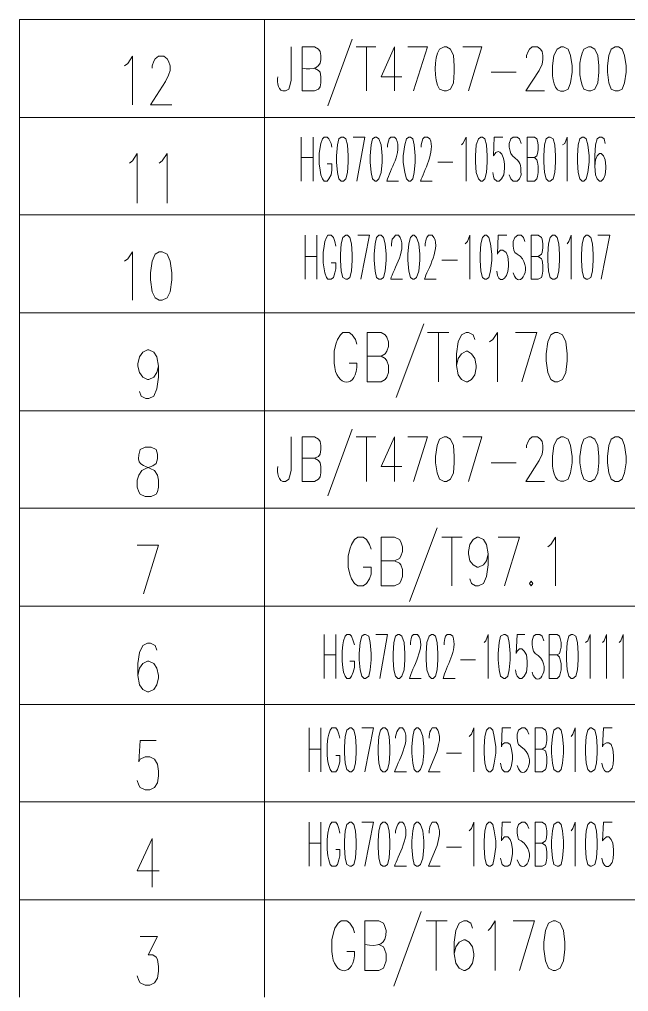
# Model space of a CAD drawing. Header units: millimetres. Extents: x 0 to 1648, y 27 to 2331.
# Drawn here: x 1140.3 to 1280, y 247.4 to 470.4 of the extents above; entities that cross this region are included whole.
import ezdxf

# ---------------------------------------------------------------- set-up
doc = ezdxf.new("R2010")
doc.units = ezdxf.units.MM
doc.layers.add('1', color=7, linetype='Continuous')

msp = doc.modelspace()

# ---------------------------------------------------------------- linework, layer by layer
at = {"layer": '1', "color": 0, "lineweight": 5}
for points in [[(1645.2, 470.391732), (1140.3, 470.391732), (1140.3, 447.891732)], [(1196.46, 470.391732), (1196.46, 447.891732)], [(1216.62, 465.891732), (1211.04, 450.591732)], [(1217.52, 464.091732), (1222.02, 464.091732)], [(1219.86, 464.091732), (1219.86, 454.011732)], [(1226.34, 464.091732), (1223.28, 457.251732), (1227.96, 457.251732)], [(1226.34, 464.091732), (1226.34, 454.011732)], [(1230.66, 454.011732), (1233.9, 464.091732), (1229.4, 464.091732)], [(1243.26, 454.011732), (1246.32, 464.091732), (1242, 464.091732)], [(1256.58, 461.571732), (1256.58, 462.111732), (1256.94, 463.011732), (1257.3, 463.551732), (1257.84, 464.091732), (1259.1, 464.091732), (1259.82, 463.551732), (1260.18, 463.011732), (1260.36, 462.111732), (1260.36, 461.211732), (1260.18, 460.131732), (1259.46, 458.691732), (1256.4, 454.011732), (1260.72, 454.011732)], [(1276.92, 464.091732), (1276.02, 463.551732), (1275.48, 462.111732), (1275.12, 459.771732), (1275.12, 458.331732), (1275.48, 455.811732), (1276.02, 454.371732), (1276.92, 454.011732), (1277.64, 454.011732), (1278.54, 454.371732), (1279.08, 455.811732), (1279.44, 458.331732), (1279.44, 459.771732), (1279.08, 462.111732), (1278.54, 463.551732), (1277.64, 464.091732), (1276.92, 464.091732)], [(1164.42, 459.771732), (1165.14, 460.311732), (1166.22, 461.931732), (1166.22, 450.771732)], [(1170.72, 459.231732), (1170.72, 459.771732), (1171.08, 460.851732), (1171.44, 461.391732), (1172.16, 461.931732), (1173.42, 461.931732), (1174.14, 461.391732), (1174.5, 460.851732), (1174.86, 459.771732), (1174.86, 458.691732), (1174.5, 457.611732), (1173.78, 456.171732), (1170.36, 450.771732), (1175.22, 450.771732)], [(1207.98, 459.231732), (1208.88, 458.691732), (1209.24, 458.331732), (1209.42, 457.251732), (1209.42, 455.811732), (1209.24, 454.911732), (1208.88, 454.371732), (1207.98, 454.011732), (1205.1, 454.011732)], [(1248.48, 458.331732), (1254.24, 458.331732)], [(1645.2, 447.891732), (1140.3, 447.891732), (1140.3, 425.571732)], [(1196.46, 447.891732), (1196.46, 425.571732)], [(1204.92, 443.391732), (1204.92, 433.311732)], [(1207.62, 443.391732), (1207.62, 433.311732)], [(1211.94, 441.051732), (1211.76, 441.951732), (1211.22, 443.031732), (1210.86, 443.391732), (1210.14, 443.391732), (1209.78, 443.031732), (1209.42, 441.951732), (1209.24, 441.051732), (1209.06, 439.611732), (1209.06, 437.271732), (1209.24, 435.831732), (1209.42, 434.751732), (1209.78, 433.851732), (1210.14, 433.311732), (1210.86, 433.311732), (1211.22, 433.851732), (1211.76, 434.751732), (1211.94, 435.831732), (1211.94, 437.271732), (1210.86, 437.271732)], [(1214.1, 443.391732), (1213.56, 443.031732), (1213.2, 441.591732), (1213.02, 439.071732), (1213.02, 437.631732), (1213.2, 435.291732), (1213.56, 433.851732), (1214.1, 433.311732), (1214.64, 433.311732), (1215.18, 433.851732), (1215.54, 435.291732), (1215.72, 437.631732), (1215.72, 439.071732), (1215.54, 441.591732), (1215.18, 443.031732), (1214.64, 443.391732), (1214.1, 443.391732)], [(1217.7, 433.311732), (1219.5, 443.391732), (1216.8, 443.391732)], [(1221.84, 443.391732), (1221.3, 443.031732), (1220.94, 441.591732), (1220.76, 439.071732), (1220.76, 437.631732), (1220.94, 435.291732), (1221.3, 433.851732), (1221.84, 433.311732), (1222.2, 433.311732), (1222.74, 433.851732), (1223.28, 435.291732), (1223.46, 437.631732), (1223.46, 439.071732), (1223.28, 441.591732), (1222.74, 443.031732), (1222.2, 443.391732), (1221.84, 443.391732)], [(1229.58, 443.391732), (1229.04, 443.031732), (1228.68, 441.591732), (1228.32, 439.071732), (1228.32, 437.631732), (1228.68, 435.291732), (1229.04, 433.851732), (1229.58, 433.311732), (1229.94, 433.311732), (1230.48, 433.851732), (1230.84, 435.291732), (1231.02, 437.631732), (1231.02, 439.071732), (1230.84, 441.591732), (1230.48, 443.031732), (1229.94, 443.391732), (1229.58, 443.391732)], [(1241.64, 441.591732), (1242, 441.951732), (1242.72, 443.391732), (1242.72, 433.311732)], [(1246.14, 443.391732), (1245.6, 443.031732), (1245.06, 441.591732), (1244.88, 439.071732), (1244.88, 437.631732), (1245.06, 435.291732), (1245.6, 433.851732), (1246.14, 433.311732), (1246.5, 433.311732), (1247.04, 433.851732), (1247.4, 435.291732), (1247.58, 437.631732), (1247.58, 439.071732), (1247.4, 441.591732), (1247.04, 443.031732), (1246.5, 443.391732), (1246.14, 443.391732)], [(1256.76, 433.311732), (1256.76, 443.391732), (1258.38, 443.391732), (1258.92, 443.031732), (1259.1, 442.491732), (1259.28, 441.591732), (1259.28, 440.511732), (1259.1, 439.611732), (1258.92, 439.071732), (1258.38, 438.711732), (1256.76, 438.711732)], [(1261.62, 443.391732), (1261.08, 443.031732), (1260.72, 441.591732), (1260.54, 439.071732), (1260.54, 437.631732), (1260.72, 435.291732), (1261.08, 433.851732), (1261.62, 433.311732), (1261.98, 433.311732), (1262.7, 433.851732), (1263.06, 435.291732), (1263.24, 437.631732), (1263.24, 439.071732), (1263.06, 441.591732), (1262.7, 443.031732), (1261.98, 443.391732), (1261.62, 443.391732)], [(1264.86, 441.591732), (1265.4, 441.951732), (1265.94, 443.391732), (1265.94, 433.311732)], [(1269.36, 443.391732), (1268.82, 443.031732), (1268.46, 441.591732), (1268.28, 439.071732), (1268.28, 437.631732), (1268.46, 435.291732), (1268.82, 433.851732), (1269.36, 433.311732), (1269.72, 433.311732), (1270.26, 433.851732), (1270.62, 435.291732), (1270.98, 437.631732), (1270.98, 439.071732), (1270.62, 441.591732), (1270.26, 443.031732), (1269.72, 443.391732), (1269.36, 443.391732)], [(1274.58, 441.951732), (1274.4, 443.031732), (1273.86, 443.391732), (1273.32, 443.391732), (1272.78, 443.031732), (1272.42, 441.591732), (1272.24, 439.071732), (1272.24, 436.731732), (1272.42, 434.751732), (1272.78, 433.851732), (1273.32, 433.311732), (1273.68, 433.311732), (1274.22, 433.851732), (1274.58, 434.751732), (1274.76, 436.191732), (1274.76, 436.731732), (1274.58, 438.171732), (1274.22, 439.071732), (1273.68, 439.611732), (1273.32, 439.611732), (1272.78, 439.071732), (1272.42, 438.171732), (1272.24, 436.731732)], [(1165.5, 437.451732), (1166.22, 437.991732), (1167.3, 439.611732), (1167.3, 428.271732)], [(1172.34, 437.451732), (1173.06, 437.991732), (1174.14, 439.611732), (1174.14, 428.271732)], [(1204.92, 438.711732), (1207.62, 438.711732)], [(1236.24, 437.631732), (1239.66, 437.631732)], [(1258.38, 438.711732), (1258.92, 438.171732), (1259.1, 437.631732), (1259.28, 436.731732), (1259.28, 435.291732), (1259.1, 434.391732), (1258.92, 433.851732), (1258.38, 433.311732), (1256.76, 433.311732)], [(1645.2, 425.571732), (1140.3, 425.571732), (1140.3, 403.071732)], [(1196.46, 425.571732), (1196.46, 403.071732)], [(1205.82, 420.891732), (1205.82, 410.811732)], [(1208.52, 420.891732), (1208.52, 410.811732)], [(1212.84, 418.371732), (1212.66, 419.451732), (1212.3, 420.351732), (1211.76, 420.891732), (1211.04, 420.891732), (1210.68, 420.351732), (1210.32, 419.451732), (1210.14, 418.371732), (1209.96, 416.931732), (1209.96, 414.591732), (1210.14, 413.151732), (1210.32, 412.251732), (1210.68, 411.171732), (1211.04, 410.811732), (1211.76, 410.811732), (1212.3, 411.171732), (1212.66, 412.251732), (1212.84, 413.151732), (1212.84, 414.591732), (1211.76, 414.591732)], [(1215.18, 420.891732), (1214.46, 420.351732), (1214.1, 418.911732), (1213.92, 416.571732), (1213.92, 415.131732), (1214.1, 412.611732), (1214.46, 411.171732), (1215.18, 410.811732), (1215.54, 410.811732), (1216.08, 411.171732), (1216.44, 412.611732), (1216.62, 415.131732), (1216.62, 416.571732), (1216.44, 418.911732), (1216.08, 420.351732), (1215.54, 420.891732), (1215.18, 420.891732)], [(1218.6, 410.811732), (1220.58, 420.891732), (1217.88, 420.891732)], [(1222.74, 420.891732), (1222.2, 420.351732), (1221.84, 418.911732), (1221.66, 416.571732), (1221.66, 415.131732), (1221.84, 412.611732), (1222.2, 411.171732), (1222.74, 410.811732), (1223.28, 410.811732), (1223.82, 411.171732), (1224.18, 412.611732), (1224.36, 415.131732), (1224.36, 416.571732), (1224.18, 418.911732), (1223.82, 420.351732), (1223.28, 420.891732), (1222.74, 420.891732)], [(1230.48, 420.891732), (1229.94, 420.351732), (1229.58, 418.911732), (1229.4, 416.571732), (1229.4, 415.131732), (1229.58, 412.611732), (1229.94, 411.171732), (1230.48, 410.811732), (1230.84, 410.811732), (1231.38, 411.171732), (1231.92, 412.611732), (1232.1, 415.131732), (1232.1, 416.571732), (1231.92, 418.911732), (1231.38, 420.351732), (1230.84, 420.891732), (1230.48, 420.891732)], [(1242.54, 418.911732), (1243.08, 419.451732), (1243.62, 420.891732), (1243.62, 410.811732)], [(1247.04, 420.891732), (1246.5, 420.351732), (1246.14, 418.911732), (1245.96, 416.571732), (1245.96, 415.131732), (1246.14, 412.611732), (1246.5, 411.171732), (1247.04, 410.811732), (1247.4, 410.811732), (1247.94, 411.171732), (1248.3, 412.611732), (1248.66, 415.131732), (1248.66, 416.571732), (1248.3, 418.911732), (1247.94, 420.351732), (1247.4, 420.891732), (1247.04, 420.891732)], [(1257.66, 410.811732), (1257.66, 420.891732), (1259.28, 420.891732), (1260, 420.351732), (1260.18, 419.991732), (1260.36, 418.911732), (1260.36, 418.011732), (1260.18, 416.931732), (1260, 416.571732), (1259.28, 416.031732), (1257.66, 416.031732)], [(1262.52, 420.891732), (1261.98, 420.351732), (1261.62, 418.911732), (1261.44, 416.571732), (1261.44, 415.131732), (1261.62, 412.611732), (1261.98, 411.171732), (1262.52, 410.811732), (1263.06, 410.811732), (1263.6, 411.171732), (1263.96, 412.611732), (1264.14, 415.131732), (1264.14, 416.571732), (1263.96, 418.911732), (1263.6, 420.351732), (1263.06, 420.891732), (1262.52, 420.891732)], [(1265.94, 418.911732), (1266.3, 419.451732), (1266.84, 420.891732), (1266.84, 410.811732)], [(1270.26, 420.891732), (1269.72, 420.351732), (1269.36, 418.911732), (1269.18, 416.571732), (1269.18, 415.131732), (1269.36, 412.611732), (1269.72, 411.171732), (1270.26, 410.811732), (1270.62, 410.811732), (1271.34, 411.171732), (1271.7, 412.611732), (1271.88, 415.131732), (1271.88, 416.571732), (1271.7, 418.911732), (1271.34, 420.351732), (1270.62, 420.891732), (1270.26, 420.891732)], [(1273.68, 410.811732), (1275.66, 420.891732), (1272.96, 420.891732)], [(1164.42, 414.951732), (1165.14, 415.491732), (1166.22, 417.111732), (1166.22, 405.951732)], [(1172.34, 417.111732), (1171.44, 416.571732), (1170.72, 414.951732), (1170.36, 412.251732), (1170.36, 410.631732), (1170.72, 407.931732), (1171.44, 406.491732), (1172.34, 405.951732), (1173.06, 405.951732), (1174.14, 406.491732), (1174.86, 407.931732), (1175.22, 410.631732), (1175.22, 412.251732), (1174.86, 414.951732), (1174.14, 416.571732), (1173.06, 417.111732), (1172.34, 417.111732)], [(1205.82, 416.031732), (1208.52, 416.031732)], [(1237.14, 415.131732), (1240.74, 415.131732)], [(1259.28, 416.031732), (1260, 415.491732), (1260.18, 415.131732), (1260.36, 414.051732), (1260.36, 412.611732), (1260.18, 411.711732), (1260, 411.171732), (1259.28, 410.811732), (1257.66, 410.811732)], [(1645.2, 403.071732), (1140.3, 403.071732), (1140.3, 380.571732)], [(1196.46, 403.071732), (1196.46, 380.571732)], [(1233, 400.551732), (1226.7, 383.631732)], [(1220.04, 387.231732), (1220.04, 398.571732), (1223.28, 398.571732), (1224.18, 398.031732), (1224.54, 397.491732), (1224.9, 396.411732), (1224.9, 395.331732), (1224.54, 394.251732), (1224.18, 393.711732), (1223.28, 393.171732), (1220.04, 393.171732)], [(1233.9, 398.571732), (1238.76, 398.571732)], [(1236.42, 398.571732), (1236.42, 387.231732)], [(1244.7, 396.951732), (1244.34, 398.031732), (1243.26, 398.571732), (1242.72, 398.571732), (1241.64, 398.031732), (1240.92, 396.411732), (1240.56, 393.711732), (1240.56, 391.011732), (1240.92, 388.851732), (1241.64, 387.771732), (1242.72, 387.231732), (1243.08, 387.231732), (1243.98, 387.771732), (1244.7, 388.851732), (1245.06, 390.471732), (1245.06, 391.011732), (1244.7, 392.631732), (1243.98, 393.711732), (1243.08, 394.251732), (1242.72, 394.251732), (1241.64, 393.711732), (1240.92, 392.631732), (1240.56, 391.011732)], [(1248.12, 396.411732), (1248.84, 396.951732), (1249.92, 398.571732), (1249.92, 387.231732)], [(1255.5, 387.231732), (1258.92, 398.571732), (1254.06, 398.571732)], [(1263.06, 398.571732), (1262.16, 398.031732), (1261.44, 396.411732), (1261.08, 393.711732), (1261.08, 392.091732), (1261.44, 389.391732), (1262.16, 387.771732), (1263.06, 387.231732), (1263.78, 387.231732), (1264.86, 387.771732), (1265.58, 389.391732), (1265.94, 392.091732), (1265.94, 393.711732), (1265.58, 396.411732), (1264.86, 398.031732), (1263.78, 398.571732), (1263.06, 398.571732)], [(1172.16, 390.831732), (1171.8, 389.391732), (1171.08, 388.311732), (1170, 387.771732), (1169.64, 387.771732), (1168.56, 388.311732), (1167.84, 389.391732), (1167.48, 390.831732), (1167.48, 391.371732), (1167.84, 392.991732), (1168.56, 394.071732), (1169.64, 394.611732), (1170, 394.611732), (1171.08, 394.071732), (1171.8, 392.991732), (1172.16, 390.831732), (1172.16, 388.311732), (1171.8, 385.611732), (1171.08, 383.991732), (1170, 383.451732), (1169.28, 383.451732), (1168.2, 383.991732), (1167.84, 385.071732)], [(1223.28, 393.171732), (1224.18, 392.631732), (1224.54, 392.091732), (1224.9, 391.011732), (1224.9, 389.391732), (1224.54, 388.311732), (1224.18, 387.771732), (1223.28, 387.231732), (1220.04, 387.231732)], [(1645.2, 380.571732), (1140.3, 380.571732), (1140.3, 358.251732)], [(1196.46, 380.571732), (1196.46, 358.251732)], [(1216.62, 376.431732), (1211.04, 361.131732)], [(1205.1, 364.371732), (1205.1, 374.631732), (1207.98, 374.631732), (1208.88, 374.091732), (1209.24, 373.551732), (1209.42, 372.651732), (1209.42, 371.751732), (1209.24, 370.671732), (1208.88, 370.131732), (1207.98, 369.771732), (1205.1, 369.771732)], [(1217.52, 374.631732), (1222.02, 374.631732)], [(1219.86, 374.631732), (1219.86, 364.371732)], [(1226.34, 374.631732), (1223.28, 367.791732), (1227.96, 367.791732)], [(1226.34, 374.631732), (1226.34, 364.371732)], [(1230.66, 364.371732), (1233.9, 374.631732), (1229.4, 374.631732)], [(1237.68, 374.631732), (1236.6, 374.091732), (1236.06, 372.651732), (1235.7, 370.131732), (1235.7, 368.691732), (1236.06, 366.351732), (1236.6, 364.911732), (1237.68, 364.371732), (1238.22, 364.371732), (1239.12, 364.911732), (1239.84, 366.351732), (1240.02, 368.691732), (1240.02, 370.131732), (1239.84, 372.651732), (1239.12, 374.091732), (1238.22, 374.631732), (1237.68, 374.631732)], [(1243.26, 364.371732), (1246.32, 374.631732), (1242, 374.631732)], [(1256.58, 372.111732), (1256.58, 372.651732), (1256.94, 373.551732), (1257.3, 374.091732), (1257.84, 374.631732), (1259.1, 374.631732), (1259.82, 374.091732), (1260.18, 373.551732), (1260.36, 372.651732), (1260.36, 371.751732), (1260.18, 370.671732), (1259.46, 369.231732), (1256.4, 364.371732), (1260.72, 364.371732)], [(1270.8, 374.631732), (1269.72, 374.091732), (1269.18, 372.651732), (1268.82, 370.131732), (1268.82, 368.691732), (1269.18, 366.351732), (1269.72, 364.911732), (1270.8, 364.371732), (1271.34, 364.371732), (1272.24, 364.911732), (1272.96, 366.351732), (1273.14, 368.691732), (1273.14, 370.131732), (1272.96, 372.651732), (1272.24, 374.091732), (1271.34, 374.631732), (1270.8, 374.631732)], [(1276.92, 374.631732), (1276.02, 374.091732), (1275.48, 372.651732), (1275.12, 370.131732), (1275.12, 368.691732), (1275.48, 366.351732), (1276.02, 364.911732), (1276.92, 364.371732), (1277.64, 364.371732), (1278.54, 364.911732), (1279.08, 366.351732), (1279.44, 368.691732), (1279.44, 370.131732), (1279.08, 372.651732), (1278.54, 374.091732), (1277.64, 374.631732), (1276.92, 374.631732)], [(1207.98, 369.771732), (1208.88, 369.231732), (1209.24, 368.691732), (1209.42, 367.791732), (1209.42, 366.351732), (1209.24, 365.451732), (1208.88, 364.911732), (1207.98, 364.371732), (1205.1, 364.371732)], [(1248.48, 368.691732), (1254.24, 368.691732)], [(1645.2, 358.251732), (1140.3, 358.251732), (1140.3, 335.751732)], [(1196.46, 358.251732), (1196.46, 335.751732)], [(1236.06, 353.751732), (1229.76, 336.831732)], [(1220.94, 348.891732), (1220.58, 349.971732), (1219.86, 351.051732), (1219.14, 351.591732), (1217.88, 351.591732), (1217.16, 351.051732), (1216.44, 349.971732), (1216.08, 348.891732), (1215.72, 347.271732), (1215.72, 344.751732), (1216.08, 343.131732), (1216.44, 342.051732), (1217.16, 340.971732), (1217.88, 340.431732), (1219.14, 340.431732), (1219.86, 340.971732), (1220.58, 342.051732), (1220.94, 343.131732), (1220.94, 344.751732), (1219.14, 344.751732)], [(1223.28, 340.431732), (1223.28, 351.591732), (1226.34, 351.591732), (1227.42, 351.051732), (1227.78, 350.511732), (1228.14, 349.431732), (1228.14, 348.351732), (1227.78, 347.271732), (1227.42, 346.731732), (1226.34, 346.191732), (1223.28, 346.191732)], [(1237.14, 351.591732), (1241.82, 351.591732)], [(1239.48, 351.591732), (1239.48, 340.431732)], [(1247.76, 347.811732), (1247.4, 346.191732), (1246.68, 345.291732), (1245.6, 344.751732), (1245.24, 344.751732), (1244.34, 345.291732), (1243.62, 346.191732), (1243.26, 347.811732), (1243.26, 348.351732), (1243.62, 349.971732), (1244.34, 351.051732), (1245.24, 351.591732), (1245.6, 351.591732), (1246.68, 351.051732), (1247.4, 349.971732), (1247.76, 347.811732), (1247.76, 345.291732), (1247.4, 342.591732), (1246.68, 340.971732), (1245.6, 340.431732), (1244.88, 340.431732), (1243.98, 340.971732), (1243.62, 342.051732)], [(1251.54, 340.431732), (1254.96, 351.591732), (1250.1, 351.591732)], [(1261.44, 349.431732), (1262.16, 349.971732), (1263.24, 351.591732), (1263.24, 340.431732)], [(1168.74, 338.631732), (1172.16, 349.791732), (1167.3, 349.791732)], [(1226.34, 346.191732), (1227.42, 345.651732), (1227.78, 345.291732), (1228.14, 344.211732), (1228.14, 342.591732), (1227.78, 341.511732), (1227.42, 340.971732), (1226.34, 340.431732), (1223.28, 340.431732)], [(1257.66, 341.511732), (1257.3, 340.971732), (1257.66, 340.431732), (1258.02, 340.971732), (1257.66, 341.511732)], [(1645.2, 335.751732), (1140.3, 335.751732), (1140.3, 313.251732)], [(1196.46, 335.751732), (1196.46, 313.251732)], [(1210.14, 329.271732), (1210.14, 319.191732)], [(1212.84, 329.271732), (1212.84, 319.191732)], [(1217.16, 326.931732), (1216.8, 327.831732), (1216.44, 328.911732), (1216.08, 329.271732), (1215.36, 329.271732), (1215, 328.911732), (1214.64, 327.831732), (1214.46, 326.931732), (1214.28, 325.491732), (1214.28, 323.151732), (1214.46, 321.711732), (1214.64, 320.631732), (1215, 319.731732), (1215.36, 319.191732), (1216.08, 319.191732), (1216.44, 319.731732), (1216.8, 320.631732), (1217.16, 321.711732), (1217.16, 323.151732), (1216.08, 323.151732)], [(1219.32, 329.271732), (1218.78, 328.911732), (1218.42, 327.471732), (1218.24, 324.951732), (1218.24, 323.511732), (1218.42, 321.171732), (1218.78, 319.731732), (1219.32, 319.191732), (1219.68, 319.191732), (1220.4, 319.731732), (1220.76, 321.171732), (1220.94, 323.511732), (1220.94, 324.951732), (1220.76, 327.471732), (1220.4, 328.911732), (1219.68, 329.271732), (1219.32, 329.271732)], [(1222.92, 319.191732), (1224.72, 329.271732), (1222.02, 329.271732)], [(1227.06, 329.271732), (1226.52, 328.911732), (1226.16, 327.471732), (1225.98, 324.951732), (1225.98, 323.511732), (1226.16, 321.171732), (1226.52, 319.731732), (1227.06, 319.191732), (1227.42, 319.191732), (1227.96, 319.731732), (1228.5, 321.171732), (1228.68, 323.511732), (1228.68, 324.951732), (1228.5, 327.471732), (1227.96, 328.911732), (1227.42, 329.271732), (1227.06, 329.271732)], [(1234.8, 329.271732), (1234.26, 328.911732), (1233.72, 327.471732), (1233.54, 324.951732), (1233.54, 323.511732), (1233.72, 321.171732), (1234.26, 319.731732), (1234.8, 319.191732), (1235.16, 319.191732), (1235.7, 319.731732), (1236.06, 321.171732), (1236.24, 323.511732), (1236.24, 324.951732), (1236.06, 327.471732), (1235.7, 328.911732), (1235.16, 329.271732), (1234.8, 329.271732)], [(1246.86, 327.471732), (1247.22, 327.831732), (1247.76, 329.271732), (1247.76, 319.191732)], [(1251.36, 329.271732), (1250.64, 328.911732), (1250.28, 327.471732), (1250.1, 324.951732), (1250.1, 323.511732), (1250.28, 321.171732), (1250.64, 319.731732), (1251.36, 319.191732), (1251.72, 319.191732), (1252.26, 319.731732), (1252.62, 321.171732), (1252.8, 323.511732), (1252.8, 324.951732), (1252.62, 327.471732), (1252.26, 328.911732), (1251.72, 329.271732), (1251.36, 329.271732)], [(1256.22, 329.271732), (1254.42, 329.271732), (1254.24, 324.951732), (1254.42, 325.491732), (1254.96, 326.031732), (1255.5, 326.031732), (1256.04, 325.491732), (1256.58, 324.591732), (1256.76, 323.151732), (1256.76, 322.071732), (1256.58, 320.631732), (1256.04, 319.731732), (1255.5, 319.191732), (1254.96, 319.191732), (1254.42, 319.731732), (1254.24, 320.271732), (1254.06, 321.171732)], [(1261.8, 319.191732), (1261.8, 329.271732), (1263.6, 329.271732), (1264.14, 328.911732), (1264.32, 328.371732), (1264.5, 327.471732), (1264.5, 326.391732), (1264.32, 325.491732), (1264.14, 324.951732), (1263.6, 324.591732), (1261.8, 324.591732)], [(1266.84, 329.271732), (1266.3, 328.911732), (1265.94, 327.471732), (1265.76, 324.951732), (1265.76, 323.511732), (1265.94, 321.171732), (1266.3, 319.731732), (1266.84, 319.191732), (1267.2, 319.191732), (1267.92, 319.731732), (1268.28, 321.171732), (1268.46, 323.511732), (1268.46, 324.951732), (1268.28, 327.471732), (1267.92, 328.911732), (1267.2, 329.271732), (1266.84, 329.271732)], [(1270.08, 327.471732), (1270.62, 327.831732), (1271.16, 329.271732), (1271.16, 319.191732)], [(1274.04, 327.471732), (1274.4, 327.831732), (1274.94, 329.271732), (1274.94, 319.191732)], [(1277.82, 327.471732), (1278.18, 327.831732), (1278.72, 329.271732), (1278.72, 319.191732)], [(1171.8, 325.671732), (1171.44, 326.751732), (1170.36, 327.291732), (1169.64, 327.291732), (1168.56, 326.751732), (1167.84, 325.131732), (1167.48, 322.611732), (1167.48, 319.911732), (1167.84, 317.751732), (1168.56, 316.671732), (1169.64, 316.131732), (1170, 316.131732), (1171.08, 316.671732), (1171.8, 317.751732), (1172.16, 319.371732), (1172.16, 319.911732), (1171.8, 321.531732), (1171.08, 322.611732), (1170, 323.151732), (1169.64, 323.151732), (1168.56, 322.611732), (1167.84, 321.531732), (1167.48, 319.911732)], [(1210.14, 324.591732), (1212.84, 324.591732)], [(1241.46, 323.511732), (1244.88, 323.511732)], [(1263.6, 324.591732), (1264.14, 324.051732), (1264.32, 323.511732), (1264.5, 322.611732), (1264.5, 321.171732), (1264.32, 320.271732), (1264.14, 319.731732), (1263.6, 319.191732), (1261.8, 319.191732)], [(1645.2, 313.251732), (1140.3, 313.251732), (1140.3, 290.931732)], [(1196.46, 313.251732), (1196.46, 290.931732)], [(1206.72, 307.851732), (1206.72, 297.771732)], [(1209.42, 307.851732), (1209.42, 297.771732)], [(1213.74, 305.511732), (1213.56, 306.411732), (1213.2, 307.311732), (1212.84, 307.851732), (1211.94, 307.851732), (1211.58, 307.311732), (1211.22, 306.411732), (1211.04, 305.511732), (1210.86, 304.071732), (1210.86, 301.551732), (1211.04, 300.111732), (1211.22, 299.211732), (1211.58, 298.311732), (1211.94, 297.771732), (1212.84, 297.771732), (1213.2, 298.311732), (1213.56, 299.211732), (1213.74, 300.111732), (1213.74, 301.551732), (1212.84, 301.551732)], [(1216.08, 307.851732), (1215.36, 307.311732), (1215, 305.871732), (1214.82, 303.531732), (1214.82, 302.091732), (1215, 299.751732), (1215.36, 298.311732), (1216.08, 297.771732), (1216.44, 297.771732), (1216.98, 298.311732), (1217.34, 299.751732), (1217.52, 302.091732), (1217.52, 303.531732), (1217.34, 305.871732), (1216.98, 307.311732), (1216.44, 307.851732), (1216.08, 307.851732)], [(1219.5, 297.771732), (1221.48, 307.851732), (1218.78, 307.851732)], [(1223.64, 307.851732), (1223.1, 307.311732), (1222.74, 305.871732), (1222.56, 303.531732), (1222.56, 302.091732), (1222.74, 299.751732), (1223.1, 298.311732), (1223.64, 297.771732), (1224.18, 297.771732), (1224.72, 298.311732), (1225.08, 299.751732), (1225.26, 302.091732), (1225.26, 303.531732), (1225.08, 305.871732), (1224.72, 307.311732), (1224.18, 307.851732), (1223.64, 307.851732)], [(1231.38, 307.851732), (1230.84, 307.311732), (1230.48, 305.871732), (1230.3, 303.531732), (1230.3, 302.091732), (1230.48, 299.751732), (1230.84, 298.311732), (1231.38, 297.771732), (1231.74, 297.771732), (1232.28, 298.311732), (1232.82, 299.751732), (1233, 302.091732), (1233, 303.531732), (1232.82, 305.871732), (1232.28, 307.311732), (1231.74, 307.851732), (1231.38, 307.851732)], [(1234.26, 305.511732), (1234.26, 305.871732), (1234.44, 306.951732), (1234.62, 307.311732), (1234.98, 307.851732), (1235.88, 307.851732), (1236.24, 307.311732), (1236.42, 306.951732), (1236.6, 305.871732), (1236.6, 304.971732), (1236.42, 304.071732), (1236.06, 302.631732), (1234.08, 297.771732), (1236.78, 297.771732)], [(1243.44, 305.871732), (1243.98, 306.411732), (1244.52, 307.851732), (1244.52, 297.771732)], [(1247.94, 307.851732), (1247.4, 307.311732), (1247.04, 305.871732), (1246.86, 303.531732), (1246.86, 302.091732), (1247.04, 299.751732), (1247.4, 298.311732), (1247.94, 297.771732), (1248.3, 297.771732), (1248.84, 298.311732), (1249.2, 299.751732), (1249.56, 302.091732), (1249.56, 303.531732), (1249.2, 305.871732), (1248.84, 307.311732), (1248.3, 307.851732), (1247.94, 307.851732)], [(1252.98, 307.851732), (1251, 307.851732), (1250.82, 303.531732), (1251, 304.071732), (1251.54, 304.431732), (1252.26, 304.431732), (1252.8, 304.071732), (1253.16, 302.991732), (1253.34, 301.551732), (1253.34, 300.651732), (1253.16, 299.211732), (1252.8, 298.311732), (1252.26, 297.771732), (1251.54, 297.771732), (1251, 298.311732), (1250.82, 298.671732), (1250.64, 299.751732)], [(1258.56, 297.771732), (1258.56, 307.851732), (1260.18, 307.851732), (1260.9, 307.311732), (1261.08, 306.951732), (1261.26, 305.871732), (1261.26, 304.971732), (1261.08, 304.071732), (1260.9, 303.531732), (1260.18, 302.991732), (1258.56, 302.991732)], [(1263.6, 307.851732), (1262.88, 307.311732), (1262.52, 305.871732), (1262.34, 303.531732), (1262.34, 302.091732), (1262.52, 299.751732), (1262.88, 298.311732), (1263.6, 297.771732), (1263.96, 297.771732), (1264.5, 298.311732), (1264.86, 299.751732), (1265.04, 302.091732), (1265.04, 303.531732), (1264.86, 305.871732), (1264.5, 307.311732), (1263.96, 307.851732), (1263.6, 307.851732)], [(1266.84, 305.871732), (1267.2, 306.411732), (1267.74, 307.851732), (1267.74, 297.771732)], [(1271.16, 307.851732), (1270.62, 307.311732), (1270.26, 305.871732), (1270.08, 303.531732), (1270.08, 302.091732), (1270.26, 299.751732), (1270.62, 298.311732), (1271.16, 297.771732), (1271.52, 297.771732), (1272.24, 298.311732), (1272.6, 299.751732), (1272.78, 302.091732), (1272.78, 303.531732), (1272.6, 305.871732), (1272.24, 307.311732), (1271.52, 307.851732), (1271.16, 307.851732)], [(1171.62, 304.971732), (1168.02, 304.971732), (1167.66, 300.111732), (1168.02, 300.651732), (1169.1, 301.191732), (1170.18, 301.191732), (1171.26, 300.651732), (1171.98, 299.571732), (1172.16, 297.951732), (1172.16, 296.871732), (1171.98, 295.251732), (1171.26, 294.171732), (1170.18, 293.631732), (1169.1, 293.631732), (1168.02, 294.171732), (1167.66, 294.711732), (1167.3, 295.791732)], [(1206.72, 302.991732), (1209.42, 302.991732)], [(1238.22, 302.091732), (1241.64, 302.091732)], [(1260.18, 302.991732), (1260.9, 302.631732), (1261.08, 302.091732), (1261.26, 301.191732), (1261.26, 299.751732), (1261.08, 298.671732), (1260.9, 298.311732), (1260.18, 297.771732), (1258.56, 297.771732)], [(1645.2, 290.931732), (1140.3, 290.931732), (1140.3, 268.431732)], [(1196.46, 290.931732), (1196.46, 268.431732)], [(1206.72, 286.251732), (1206.72, 276.171732)], [(1209.42, 286.251732), (1209.42, 276.171732)], [(1213.74, 283.731732), (1213.56, 284.811732), (1213.2, 285.711732), (1212.84, 286.251732), (1211.94, 286.251732), (1211.58, 285.711732), (1211.22, 284.811732), (1211.04, 283.731732), (1210.86, 282.291732), (1210.86, 279.951732), (1211.04, 278.511732), (1211.22, 277.611732), (1211.58, 276.531732), (1211.94, 276.171732), (1212.84, 276.171732), (1213.2, 276.531732), (1213.56, 277.611732), (1213.74, 278.511732), (1213.74, 279.951732), (1212.84, 279.951732)], [(1216.08, 286.251732), (1215.36, 285.711732), (1215, 284.271732), (1214.82, 281.931732), (1214.82, 280.491732), (1215, 277.971732), (1215.36, 276.531732), (1216.08, 276.171732), (1216.44, 276.171732), (1216.98, 276.531732), (1217.34, 277.971732), (1217.52, 280.491732), (1217.52, 281.931732), (1217.34, 284.271732), (1216.98, 285.711732), (1216.44, 286.251732), (1216.08, 286.251732)], [(1219.5, 276.171732), (1221.48, 286.251732), (1218.78, 286.251732)], [(1223.64, 286.251732), (1223.1, 285.711732), (1222.74, 284.271732), (1222.56, 281.931732), (1222.56, 280.491732), (1222.74, 277.971732), (1223.1, 276.531732), (1223.64, 276.171732), (1224.18, 276.171732), (1224.72, 276.531732), (1225.08, 277.971732), (1225.26, 280.491732), (1225.26, 281.931732), (1225.08, 284.271732), (1224.72, 285.711732), (1224.18, 286.251732), (1223.64, 286.251732)], [(1231.38, 286.251732), (1230.84, 285.711732), (1230.48, 284.271732), (1230.3, 281.931732), (1230.3, 280.491732), (1230.48, 277.971732), (1230.84, 276.531732), (1231.38, 276.171732), (1231.74, 276.171732), (1232.28, 276.531732), (1232.82, 277.971732), (1233, 280.491732), (1233, 281.931732), (1232.82, 284.271732), (1232.28, 285.711732), (1231.74, 286.251732), (1231.38, 286.251732)], [(1234.26, 283.731732), (1234.26, 284.271732), (1234.44, 285.171732), (1234.62, 285.711732), (1234.98, 286.251732), (1235.88, 286.251732), (1236.24, 285.711732), (1236.42, 285.171732), (1236.6, 284.271732), (1236.6, 283.371732), (1236.42, 282.291732), (1236.06, 280.851732), (1234.08, 276.171732), (1236.78, 276.171732)], [(1243.44, 284.271732), (1243.98, 284.811732), (1244.52, 286.251732), (1244.52, 276.171732)], [(1247.94, 286.251732), (1247.4, 285.711732), (1247.04, 284.271732), (1246.86, 281.931732), (1246.86, 280.491732), (1247.04, 277.971732), (1247.4, 276.531732), (1247.94, 276.171732), (1248.3, 276.171732), (1248.84, 276.531732), (1249.2, 277.971732), (1249.56, 280.491732), (1249.56, 281.931732), (1249.2, 284.271732), (1248.84, 285.711732), (1248.3, 286.251732), (1247.94, 286.251732)], [(1252.98, 286.251732), (1251, 286.251732), (1250.82, 281.931732), (1251, 282.291732), (1251.54, 282.831732), (1252.26, 282.831732), (1252.8, 282.291732), (1253.16, 281.391732), (1253.34, 279.951732), (1253.34, 279.051732), (1253.16, 277.611732), (1252.8, 276.531732), (1252.26, 276.171732), (1251.54, 276.171732), (1251, 276.531732), (1250.82, 277.071732), (1250.64, 277.971732)], [(1258.56, 276.171732), (1258.56, 286.251732), (1260.18, 286.251732), (1260.9, 285.711732), (1261.08, 285.171732), (1261.26, 284.271732), (1261.26, 283.371732), (1261.08, 282.291732), (1260.9, 281.931732), (1260.18, 281.391732), (1258.56, 281.391732)], [(1263.6, 286.251732), (1262.88, 285.711732), (1262.52, 284.271732), (1262.34, 281.931732), (1262.34, 280.491732), (1262.52, 277.971732), (1262.88, 276.531732), (1263.6, 276.171732), (1263.96, 276.171732), (1264.5, 276.531732), (1264.86, 277.971732), (1265.04, 280.491732), (1265.04, 281.931732), (1264.86, 284.271732), (1264.5, 285.711732), (1263.96, 286.251732), (1263.6, 286.251732)], [(1266.84, 284.271732), (1267.2, 284.811732), (1267.74, 286.251732), (1267.74, 276.171732)], [(1271.16, 286.251732), (1270.62, 285.711732), (1270.26, 284.271732), (1270.08, 281.931732), (1270.08, 280.491732), (1270.26, 277.971732), (1270.62, 276.531732), (1271.16, 276.171732), (1271.52, 276.171732), (1272.24, 276.531732), (1272.6, 277.971732), (1272.78, 280.491732), (1272.78, 281.931732), (1272.6, 284.271732), (1272.24, 285.711732), (1271.52, 286.251732), (1271.16, 286.251732)], [(1170.72, 282.471732), (1167.3, 275.091732), (1172.34, 275.091732)], [(1170.72, 282.471732), (1170.72, 271.311732)], [(1206.72, 281.391732), (1209.42, 281.391732)], [(1260.18, 281.391732), (1260.9, 280.851732), (1261.08, 280.491732), (1261.26, 279.411732), (1261.26, 277.971732), (1261.08, 277.071732), (1260.9, 276.531732), (1260.18, 276.171732), (1258.56, 276.171732)], [(1238.22, 280.491732), (1241.64, 280.491732)], [(1645.2, 268.431732), (1140.3, 268.431732), (1140.3, 246.111732)], [(1196.46, 268.431732), (1196.46, 246.111732)], [(1232.46, 265.731732), (1226.16, 248.631732)], [(1233.54, 263.571732), (1238.4, 263.571732)], [(1235.88, 263.571732), (1235.88, 252.231732)], [(1244.16, 261.951732), (1243.8, 263.031732), (1242.9, 263.571732), (1242.18, 263.571732), (1241.1, 263.031732), (1240.38, 261.411732), (1240.02, 258.711732), (1240.02, 256.011732), (1240.38, 253.851732), (1241.1, 252.771732), (1242.18, 252.231732), (1242.54, 252.231732), (1243.44, 252.771732), (1244.16, 253.851732), (1244.52, 255.471732), (1244.52, 256.011732), (1244.16, 257.631732), (1243.44, 258.711732), (1242.54, 259.251732), (1242.18, 259.251732), (1241.1, 258.711732), (1240.38, 257.631732), (1240.02, 256.011732)], [(1247.76, 261.411732), (1248.3, 261.951732), (1249.38, 263.571732), (1249.38, 252.231732)], [(1254.96, 252.231732), (1258.38, 263.571732), (1253.52, 263.571732)], [(1262.7, 263.571732), (1261.62, 263.031732), (1260.9, 261.411732), (1260.54, 258.711732), (1260.54, 257.091732), (1260.9, 254.391732), (1261.62, 252.771732), (1262.7, 252.231732), (1263.24, 252.231732), (1264.32, 252.771732), (1265.04, 254.391732), (1265.4, 257.091732), (1265.4, 258.711732), (1265.04, 261.411732), (1264.32, 263.031732), (1263.24, 263.571732), (1262.7, 263.571732)], [(1168.02, 259.971732), (1171.98, 259.971732), (1169.82, 255.831732), (1170.9, 255.831732), (1171.62, 255.291732), (1171.98, 254.751732), (1172.16, 253.131732), (1172.16, 252.051732), (1171.98, 250.431732), (1171.26, 249.351732), (1170.18, 248.811732), (1169.1, 248.811732), (1168.02, 249.351732), (1167.66, 249.891732), (1167.3, 250.971732)], [(1222.74, 258.171732), (1223.82, 257.631732), (1224, 257.091732), (1224.36, 256.011732), (1224.36, 254.391732), (1224, 253.311732), (1223.82, 252.771732), (1222.74, 252.231732), (1219.5, 252.231732)]]:
    msp.add_lwpolyline(points, dxfattribs=at)
for points, knots in [([(1202.58, 464.091732), (1202.58, 464.091732), (1202.58, 456.351732), (1202.58, 456.351732), (1202.58, 456.351732), (1202.22, 454.911732), (1202.22, 454.911732), (1202.22, 454.911732), (1202.04, 454.371732), (1202.04, 454.371732), (1202.04, 454.371732), (1201.32, 454.011732), (1201.32, 454.011732), (1199.52, 453.651732), (1199.34, 455.991732), (1199.52, 457.251732)], [0, 0, 0, 0, 1, 1, 1, 2, 2, 2, 3, 3, 3, 4, 4, 4, 5, 5, 5, 5]), ([(1205.1, 454.011732), (1205.1, 454.011732), (1205.1, 464.091732), (1205.1, 464.091732), (1205.1, 464.091732), (1207.98, 464.091732), (1207.98, 464.091732), (1207.98, 464.091732), (1208.88, 463.551732), (1208.88, 463.551732), (1208.88, 463.551732), (1209.24, 463.011732), (1209.24, 463.011732), (1209.24, 463.011732), (1209.42, 462.111732), (1209.42, 462.111732), (1209.78, 459.231732), (1207.62, 458.691732), (1205.1, 459.231732)], [0, 0, 0, 0, 1, 1, 1, 2, 2, 2, 3, 3, 3, 4, 4, 4, 5, 5, 5, 6, 6, 6, 6]), ([(1237.68, 464.091732), (1237.68, 464.091732), (1236.6, 463.551732), (1236.6, 463.551732), (1235.34, 461.571732), (1235.34, 456.531732), (1236.6, 454.371732), (1236.6, 454.371732), (1237.68, 454.011732), (1237.68, 454.011732), (1237.68, 454.011732), (1238.22, 454.011732), (1238.22, 454.011732), (1238.22, 454.011732), (1239.12, 454.371732), (1239.12, 454.371732), (1239.12, 454.371732), (1239.84, 455.811732), (1239.84, 455.811732), (1239.84, 455.811732), (1240.02, 458.331732), (1240.02, 458.331732), (1240.02, 458.331732), (1240.02, 459.771732), (1240.02, 459.771732), (1240.02, 459.771732), (1239.84, 462.111732), (1239.84, 462.111732), (1239.84, 462.111732), (1239.12, 463.551732), (1239.12, 463.551732), (1239.12, 463.551732), (1238.22, 464.091732), (1238.22, 464.091732), (1238.22, 464.091732), (1237.68, 464.091732), (1237.68, 464.091732)], [0, 0, 0, 0, 1, 1, 1, 2, 2, 2, 3, 3, 3, 4, 4, 4, 5, 5, 5, 6, 6, 6, 7, 7, 7, 8, 8, 8, 9, 9, 9, 10, 10, 10, 11, 11, 11, 12, 12, 12, 12]), ([(1264.5, 464.091732), (1264.5, 464.091732), (1263.6, 463.551732), (1263.6, 463.551732), (1263.6, 463.551732), (1262.88, 462.111732), (1262.88, 462.111732), (1262.88, 462.111732), (1262.52, 459.771732), (1262.52, 459.771732), (1262.52, 459.771732), (1262.52, 458.331732), (1262.52, 458.331732), (1262.52, 456.171732), (1263.24, 452.571732), (1266.12, 454.371732), (1266.12, 454.371732), (1266.66, 455.811732), (1266.66, 455.811732), (1266.66, 455.811732), (1267.02, 458.331732), (1267.02, 458.331732), (1267.02, 458.331732), (1267.02, 459.771732), (1267.02, 459.771732), (1267.02, 459.771732), (1266.66, 462.111732), (1266.66, 462.111732), (1266.66, 462.111732), (1266.12, 463.551732), (1266.12, 463.551732), (1266.12, 463.551732), (1265.04, 464.091732), (1265.04, 464.091732), (1265.04, 464.091732), (1264.5, 464.091732), (1264.5, 464.091732)], [0, 0, 0, 0, 1, 1, 1, 2, 2, 2, 3, 3, 3, 4, 4, 4, 5, 5, 5, 6, 6, 6, 7, 7, 7, 8, 8, 8, 9, 9, 9, 10, 10, 10, 11, 11, 11, 12, 12, 12, 12]), ([(1270.8, 464.091732), (1270.8, 464.091732), (1269.72, 463.551732), (1269.72, 463.551732), (1268.46, 461.571732), (1268.46, 456.531732), (1269.72, 454.371732), (1269.72, 454.371732), (1270.8, 454.011732), (1270.8, 454.011732), (1270.8, 454.011732), (1271.34, 454.011732), (1271.34, 454.011732), (1271.34, 454.011732), (1272.24, 454.371732), (1272.24, 454.371732), (1272.24, 454.371732), (1272.96, 455.811732), (1272.96, 455.811732), (1272.96, 455.811732), (1273.14, 458.331732), (1273.14, 458.331732), (1273.14, 458.331732), (1273.14, 459.771732), (1273.14, 459.771732), (1273.14, 459.771732), (1272.96, 462.111732), (1272.96, 462.111732), (1272.96, 462.111732), (1272.24, 463.551732), (1272.24, 463.551732), (1272.24, 463.551732), (1271.34, 464.091732), (1271.34, 464.091732), (1271.34, 464.091732), (1270.8, 464.091732), (1270.8, 464.091732)], [0, 0, 0, 0, 1, 1, 1, 2, 2, 2, 3, 3, 3, 4, 4, 4, 5, 5, 5, 6, 6, 6, 7, 7, 7, 8, 8, 8, 9, 9, 9, 10, 10, 10, 11, 11, 11, 12, 12, 12, 12]), ([(1224.72, 441.051732), (1224.72, 441.051732), (1224.72, 441.591732), (1224.72, 441.591732), (1224.72, 441.591732), (1224.9, 442.491732), (1224.9, 442.491732), (1224.9, 442.491732), (1225.08, 443.031732), (1225.08, 443.031732), (1225.08, 443.031732), (1225.44, 443.391732), (1225.44, 443.391732), (1225.44, 443.391732), (1226.34, 443.391732), (1226.34, 443.391732), (1226.34, 443.391732), (1226.7, 443.031732), (1226.7, 443.031732), (1228.14, 439.791732), (1225.26, 436.011732), (1224.54, 433.311732), (1224.54, 433.311732), (1227.24, 433.311732), (1227.24, 433.311732)], [0, 0, 0, 0, 1, 1, 1, 2, 2, 2, 3, 3, 3, 4, 4, 4, 5, 5, 5, 6, 6, 6, 7, 7, 7, 8, 8, 8, 8]), ([(1232.46, 441.051732), (1232.46, 441.051732), (1232.46, 441.591732), (1232.46, 441.591732), (1232.46, 441.591732), (1232.64, 442.491732), (1232.64, 442.491732), (1232.64, 442.491732), (1232.82, 443.031732), (1232.82, 443.031732), (1232.82, 443.031732), (1233.18, 443.391732), (1233.18, 443.391732), (1233.18, 443.391732), (1233.9, 443.391732), (1233.9, 443.391732), (1233.9, 443.391732), (1234.44, 443.031732), (1234.44, 443.031732), (1235.7, 440.151732), (1233, 435.471732), (1232.28, 433.311732), (1232.28, 433.311732), (1234.98, 433.311732), (1234.98, 433.311732)], [0, 0, 0, 0, 1, 1, 1, 2, 2, 2, 3, 3, 3, 4, 4, 4, 5, 5, 5, 6, 6, 6, 7, 7, 7, 8, 8, 8, 8]), ([(1251.18, 443.391732), (1251.18, 443.391732), (1249.2, 443.391732), (1249.2, 443.391732), (1249.2, 443.391732), (1249.02, 439.071732), (1249.02, 439.071732), (1250.46, 441.951732), (1251.72, 438.171732), (1251.54, 436.191732), (1251.54, 436.191732), (1251.36, 434.751732), (1251.36, 434.751732), (1251.36, 434.751732), (1250.82, 433.851732), (1250.82, 433.851732), (1250.82, 433.851732), (1250.28, 433.311732), (1250.28, 433.311732), (1250.28, 433.311732), (1249.74, 433.311732), (1249.74, 433.311732), (1249.74, 433.311732), (1249.2, 433.851732), (1249.2, 433.851732), (1249.2, 433.851732), (1249.02, 434.391732), (1249.02, 434.391732), (1249.02, 434.391732), (1248.84, 435.291732), (1248.84, 435.291732)], [0, 0, 0, 0, 1, 1, 1, 2, 2, 2, 3, 3, 3, 4, 4, 4, 5, 5, 5, 6, 6, 6, 7, 7, 7, 8, 8, 8, 9, 9, 9, 10, 10, 10, 10]), ([(1255.32, 441.951732), (1255.32, 441.951732), (1254.96, 443.031732), (1254.96, 443.031732), (1254.96, 443.031732), (1254.42, 443.391732), (1254.42, 443.391732), (1254.42, 443.391732), (1253.52, 443.391732), (1253.52, 443.391732), (1253.52, 443.391732), (1252.98, 443.031732), (1252.98, 443.031732), (1252.98, 443.031732), (1252.62, 441.951732), (1252.62, 441.951732), (1252.62, 441.951732), (1252.62, 441.051732), (1252.62, 441.051732), (1252.62, 441.051732), (1252.8, 440.151732), (1252.8, 440.151732), (1252.8, 440.151732), (1252.98, 439.611732), (1252.98, 439.611732), (1252.98, 439.611732), (1253.34, 439.071732), (1253.34, 439.071732), (1255.32, 437.631732), (1255.32, 437.271732), (1255.32, 434.751732), (1255.32, 434.751732), (1254.96, 433.851732), (1254.96, 433.851732), (1254.96, 433.851732), (1254.42, 433.311732), (1254.42, 433.311732), (1254.42, 433.311732), (1253.52, 433.311732), (1253.52, 433.311732), (1253.52, 433.311732), (1252.98, 433.851732), (1252.98, 433.851732), (1252.98, 433.851732), (1252.62, 434.751732), (1252.62, 434.751732)], [0, 0, 0, 0, 1, 1, 1, 2, 2, 2, 3, 3, 3, 4, 4, 4, 5, 5, 5, 6, 6, 6, 7, 7, 7, 8, 8, 8, 9, 9, 9, 10, 10, 10, 11, 11, 11, 12, 12, 12, 13, 13, 13, 14, 14, 14, 15, 15, 15, 15]), ([(1225.62, 418.371732), (1225.62, 418.371732), (1225.62, 418.911732), (1225.62, 418.911732), (1225.62, 418.911732), (1225.8, 419.991732), (1225.8, 419.991732), (1225.8, 419.991732), (1226.16, 420.351732), (1226.16, 420.351732), (1226.16, 420.351732), (1226.52, 420.891732), (1226.52, 420.891732), (1226.52, 420.891732), (1227.24, 420.891732), (1227.24, 420.891732), (1229.58, 418.191732), (1225.98, 412.971732), (1225.44, 410.811732), (1225.44, 410.811732), (1228.14, 410.811732), (1228.14, 410.811732)], [0, 0, 0, 0, 1, 1, 1, 2, 2, 2, 3, 3, 3, 4, 4, 4, 5, 5, 5, 6, 6, 6, 7, 7, 7, 7]), ([(1233.36, 418.371732), (1233.36, 418.371732), (1233.36, 418.911732), (1233.36, 418.911732), (1233.36, 418.911732), (1233.54, 419.991732), (1233.54, 419.991732), (1233.54, 419.991732), (1233.72, 420.351732), (1233.72, 420.351732), (1233.72, 420.351732), (1234.08, 420.891732), (1234.08, 420.891732), (1234.08, 420.891732), (1234.98, 420.891732), (1234.98, 420.891732), (1237.32, 418.371732), (1233.72, 412.791732), (1233.18, 410.811732), (1233.18, 410.811732), (1235.88, 410.811732), (1235.88, 410.811732)], [0, 0, 0, 0, 1, 1, 1, 2, 2, 2, 3, 3, 3, 4, 4, 4, 5, 5, 5, 6, 6, 6, 7, 7, 7, 7]), ([(1252.08, 420.891732), (1252.08, 420.891732), (1250.1, 420.891732), (1250.1, 420.891732), (1250.1, 420.891732), (1249.92, 416.571732), (1249.92, 416.571732), (1249.92, 416.571732), (1250.1, 416.931732), (1250.1, 416.931732), (1250.1, 416.931732), (1250.64, 417.471732), (1250.64, 417.471732), (1250.64, 417.471732), (1251.18, 417.471732), (1251.18, 417.471732), (1251.18, 417.471732), (1251.9, 416.931732), (1251.9, 416.931732), (1251.9, 416.931732), (1252.26, 416.031732), (1252.26, 416.031732), (1252.26, 416.031732), (1252.44, 414.591732), (1252.44, 414.591732), (1252.44, 414.591732), (1252.44, 413.691732), (1252.44, 413.691732), (1252.26, 410.271732), (1249.92, 409.551732), (1249.74, 412.611732)], [0, 0, 0, 0, 1, 1, 1, 2, 2, 2, 3, 3, 3, 4, 4, 4, 5, 5, 5, 6, 6, 6, 7, 7, 7, 8, 8, 8, 9, 9, 9, 10, 10, 10, 10]), ([(1256.22, 419.451732), (1256.22, 419.451732), (1255.86, 420.351732), (1255.86, 420.351732), (1255.86, 420.351732), (1255.32, 420.891732), (1255.32, 420.891732), (1255.32, 420.891732), (1254.6, 420.891732), (1254.6, 420.891732), (1254.6, 420.891732), (1253.88, 420.351732), (1253.88, 420.351732), (1253.88, 420.351732), (1253.52, 419.451732), (1253.52, 419.451732), (1253.52, 419.451732), (1253.52, 418.371732), (1253.52, 418.371732), (1253.52, 418.371732), (1253.7, 417.471732), (1253.7, 417.471732), (1253.7, 417.471732), (1253.88, 416.931732), (1253.88, 416.931732), (1253.88, 416.931732), (1254.42, 416.571732), (1254.42, 416.571732), (1258.56, 414.051732), (1254.96, 407.751732), (1253.52, 412.251732)], [0, 0, 0, 0, 1, 1, 1, 2, 2, 2, 3, 3, 3, 4, 4, 4, 5, 5, 5, 6, 6, 6, 7, 7, 7, 8, 8, 8, 9, 9, 9, 10, 10, 10, 10]), ([(1217.7, 395.871732), (1217.7, 395.871732), (1217.34, 396.951732), (1217.34, 396.951732), (1217.34, 396.951732), (1216.62, 398.031732), (1216.62, 398.031732), (1216.62, 398.031732), (1215.9, 398.571732), (1215.9, 398.571732), (1215.9, 398.571732), (1214.46, 398.571732), (1214.46, 398.571732), (1214.46, 398.571732), (1213.92, 398.031732), (1213.92, 398.031732), (1213.92, 398.031732), (1213.2, 396.951732), (1213.2, 396.951732), (1213.2, 396.951732), (1212.84, 395.871732), (1212.84, 395.871732), (1212.84, 395.871732), (1212.48, 394.251732), (1212.48, 394.251732), (1212.48, 394.251732), (1212.48, 391.551732), (1212.48, 391.551732), (1212.84, 385.791732), (1217.88, 385.611732), (1217.7, 391.551732), (1217.7, 391.551732), (1215.9, 391.551732), (1215.9, 391.551732)], [0, 0, 0, 0, 1, 1, 1, 2, 2, 2, 3, 3, 3, 4, 4, 4, 5, 5, 5, 6, 6, 6, 7, 7, 7, 8, 8, 8, 9, 9, 9, 10, 10, 10, 11, 11, 11, 11]), ([(1202.58, 374.631732), (1202.58, 374.631732), (1202.58, 366.891732), (1202.58, 366.891732), (1202.58, 366.891732), (1202.22, 365.451732), (1202.22, 365.451732), (1202.22, 365.451732), (1202.04, 364.911732), (1202.04, 364.911732), (1202.04, 364.911732), (1201.32, 364.371732), (1201.32, 364.371732), (1199.52, 364.191732), (1199.34, 366.531732), (1199.52, 367.791732)], [0, 0, 0, 0, 1, 1, 1, 2, 2, 2, 3, 3, 3, 4, 4, 4, 5, 5, 5, 5]), ([(1264.5, 374.631732), (1264.5, 374.631732), (1263.6, 374.091732), (1263.6, 374.091732), (1263.6, 374.091732), (1262.88, 372.651732), (1262.88, 372.651732), (1262.88, 372.651732), (1262.52, 370.131732), (1262.52, 370.131732), (1262.52, 370.131732), (1262.52, 368.691732), (1262.52, 368.691732), (1262.52, 366.711732), (1263.24, 363.111732), (1266.12, 364.911732), (1266.12, 364.911732), (1266.66, 366.351732), (1266.66, 366.351732), (1266.66, 366.351732), (1267.02, 368.691732), (1267.02, 368.691732), (1267.02, 368.691732), (1267.02, 370.131732), (1267.02, 370.131732), (1267.02, 370.131732), (1266.66, 372.651732), (1266.66, 372.651732), (1266.66, 372.651732), (1266.12, 374.091732), (1266.12, 374.091732), (1266.12, 374.091732), (1265.04, 374.631732), (1265.04, 374.631732), (1265.04, 374.631732), (1264.5, 374.631732), (1264.5, 374.631732)], [0, 0, 0, 0, 1, 1, 1, 2, 2, 2, 3, 3, 3, 4, 4, 4, 5, 5, 5, 6, 6, 6, 7, 7, 7, 8, 8, 8, 9, 9, 9, 10, 10, 10, 11, 11, 11, 12, 12, 12, 12]), ([(1169.1, 372.291732), (1169.1, 372.291732), (1168.02, 371.751732), (1168.02, 371.751732), (1166.76, 367.971732), (1168.56, 368.331732), (1171.26, 366.891732), (1171.26, 366.891732), (1171.98, 365.811732), (1171.98, 365.811732), (1171.98, 365.811732), (1172.16, 364.731732), (1172.16, 364.731732), (1172.16, 364.731732), (1172.16, 363.111732), (1172.16, 363.111732), (1172.16, 363.111732), (1171.98, 362.031732), (1171.98, 362.031732), (1171.98, 362.031732), (1171.62, 361.491732), (1171.62, 361.491732), (1171.62, 361.491732), (1170.54, 360.951732), (1170.54, 360.951732), (1170.54, 360.951732), (1169.1, 360.951732), (1169.1, 360.951732), (1169.1, 360.951732), (1168.02, 361.491732), (1168.02, 361.491732), (1168.02, 361.491732), (1167.66, 362.031732), (1167.66, 362.031732), (1167.66, 362.031732), (1167.3, 363.111732), (1167.3, 363.111732), (1167.3, 363.111732), (1167.3, 364.731732), (1167.3, 364.731732), (1167.3, 364.731732), (1167.66, 365.811732), (1167.66, 365.811732), (1167.66, 365.811732), (1168.38, 366.891732), (1168.38, 366.891732), (1168.38, 366.891732), (1169.46, 367.431732), (1169.46, 367.431732), (1169.46, 367.431732), (1170.9, 367.971732), (1170.9, 367.971732), (1170.9, 367.971732), (1171.62, 368.511732), (1171.62, 368.511732), (1171.62, 368.511732), (1171.98, 369.591732), (1171.98, 369.591732), (1171.98, 369.591732), (1171.98, 370.671732), (1171.98, 370.671732), (1171.98, 370.671732), (1171.62, 371.751732), (1171.62, 371.751732), (1171.62, 371.751732), (1170.54, 372.291732), (1170.54, 372.291732), (1170.54, 372.291732), (1169.1, 372.291732), (1169.1, 372.291732)], [0, 0, 0, 0, 1, 1, 1, 2, 2, 2, 3, 3, 3, 4, 4, 4, 5, 5, 5, 6, 6, 6, 7, 7, 7, 8, 8, 8, 9, 9, 9, 10, 10, 10, 11, 11, 11, 12, 12, 12, 13, 13, 13, 14, 14, 14, 15, 15, 15, 16, 16, 16, 17, 17, 17, 18, 18, 18, 19, 19, 19, 20, 20, 20, 21, 21, 21, 22, 22, 22, 23, 23, 23, 23]), ([(1229.94, 326.931732), (1229.94, 326.931732), (1229.94, 327.471732), (1229.94, 327.471732), (1229.94, 327.471732), (1230.12, 328.371732), (1230.12, 328.371732), (1230.12, 328.371732), (1230.3, 328.911732), (1230.3, 328.911732), (1230.3, 328.911732), (1230.66, 329.271732), (1230.66, 329.271732), (1230.66, 329.271732), (1231.56, 329.271732), (1231.56, 329.271732), (1233.9, 326.751732), (1230.12, 321.351732), (1229.76, 319.191732), (1229.76, 319.191732), (1232.46, 319.191732), (1232.46, 319.191732)], [0, 0, 0, 0, 1, 1, 1, 2, 2, 2, 3, 3, 3, 4, 4, 4, 5, 5, 5, 6, 6, 6, 7, 7, 7, 7]), ([(1237.68, 326.931732), (1237.68, 326.931732), (1237.68, 327.471732), (1237.68, 327.471732), (1237.68, 327.471732), (1237.86, 328.371732), (1237.86, 328.371732), (1237.86, 328.371732), (1238.04, 328.911732), (1238.04, 328.911732), (1238.04, 328.911732), (1238.4, 329.271732), (1238.4, 329.271732), (1238.4, 329.271732), (1239.12, 329.271732), (1239.12, 329.271732), (1239.12, 329.271732), (1239.66, 328.911732), (1239.66, 328.911732), (1240.92, 325.671732), (1238.04, 321.891732), (1237.5, 319.191732), (1237.5, 319.191732), (1240.2, 319.191732), (1240.2, 319.191732)], [0, 0, 0, 0, 1, 1, 1, 2, 2, 2, 3, 3, 3, 4, 4, 4, 5, 5, 5, 6, 6, 6, 7, 7, 7, 8, 8, 8, 8]), ([(1260.54, 327.831732), (1260.54, 327.831732), (1260.18, 328.911732), (1260.18, 328.911732), (1260.18, 328.911732), (1259.64, 329.271732), (1259.64, 329.271732), (1259.64, 329.271732), (1258.74, 329.271732), (1258.74, 329.271732), (1258.74, 329.271732), (1258.2, 328.911732), (1258.2, 328.911732), (1258.2, 328.911732), (1257.84, 327.831732), (1257.84, 327.831732), (1257.84, 327.831732), (1257.84, 326.931732), (1257.84, 326.931732), (1257.84, 326.931732), (1258.02, 326.031732), (1258.02, 326.031732), (1258.02, 326.031732), (1258.2, 325.491732), (1258.2, 325.491732), (1258.2, 325.491732), (1258.56, 324.951732), (1258.56, 324.951732), (1262.88, 322.431732), (1259.28, 316.131732), (1257.84, 320.631732)], [0, 0, 0, 0, 1, 1, 1, 2, 2, 2, 3, 3, 3, 4, 4, 4, 5, 5, 5, 6, 6, 6, 7, 7, 7, 8, 8, 8, 9, 9, 9, 10, 10, 10, 10]), ([(1226.52, 305.511732), (1226.52, 305.511732), (1226.52, 305.871732), (1226.52, 305.871732), (1226.52, 305.871732), (1226.88, 306.951732), (1226.88, 306.951732), (1226.88, 306.951732), (1227.06, 307.311732), (1227.06, 307.311732), (1227.06, 307.311732), (1227.42, 307.851732), (1227.42, 307.851732), (1227.42, 307.851732), (1228.14, 307.851732), (1228.14, 307.851732), (1230.48, 305.331732), (1226.88, 299.751732), (1226.34, 297.771732), (1226.34, 297.771732), (1229.04, 297.771732), (1229.04, 297.771732)], [0, 0, 0, 0, 1, 1, 1, 2, 2, 2, 3, 3, 3, 4, 4, 4, 5, 5, 5, 6, 6, 6, 7, 7, 7, 7]), ([(1257.12, 306.411732), (1257.12, 306.411732), (1256.76, 307.311732), (1256.76, 307.311732), (1256.76, 307.311732), (1256.22, 307.851732), (1256.22, 307.851732), (1256.22, 307.851732), (1255.5, 307.851732), (1255.5, 307.851732), (1255.5, 307.851732), (1254.78, 307.311732), (1254.78, 307.311732), (1254.78, 307.311732), (1254.42, 306.411732), (1254.42, 306.411732), (1254.42, 306.411732), (1254.42, 305.511732), (1254.42, 305.511732), (1254.42, 305.511732), (1254.6, 304.431732), (1254.6, 304.431732), (1254.6, 304.431732), (1254.78, 304.071732), (1254.78, 304.071732), (1254.78, 304.071732), (1255.32, 303.531732), (1255.32, 303.531732), (1259.46, 301.011732), (1255.86, 294.711732), (1254.42, 299.211732)], [0, 0, 0, 0, 1, 1, 1, 2, 2, 2, 3, 3, 3, 4, 4, 4, 5, 5, 5, 6, 6, 6, 7, 7, 7, 8, 8, 8, 9, 9, 9, 10, 10, 10, 10]), ([(1276.2, 307.851732), (1276.2, 307.851732), (1274.22, 307.851732), (1274.22, 307.851732), (1274.22, 307.851732), (1274.04, 303.531732), (1274.04, 303.531732), (1274.04, 303.531732), (1274.22, 304.071732), (1274.22, 304.071732), (1274.22, 304.071732), (1274.94, 304.431732), (1274.94, 304.431732), (1274.94, 304.431732), (1275.48, 304.431732), (1275.48, 304.431732), (1275.48, 304.431732), (1276.02, 304.071732), (1276.02, 304.071732), (1276.02, 304.071732), (1276.38, 302.991732), (1276.38, 302.991732), (1276.38, 302.991732), (1276.56, 301.551732), (1276.56, 301.551732), (1276.56, 301.551732), (1276.56, 300.651732), (1276.56, 300.651732), (1276.56, 297.231732), (1274.22, 296.691732), (1273.86, 299.751732)], [0, 0, 0, 0, 1, 1, 1, 2, 2, 2, 3, 3, 3, 4, 4, 4, 5, 5, 5, 6, 6, 6, 7, 7, 7, 8, 8, 8, 9, 9, 9, 10, 10, 10, 10]), ([(1226.52, 283.731732), (1226.52, 283.731732), (1226.52, 284.271732), (1226.52, 284.271732), (1226.52, 284.271732), (1226.88, 285.171732), (1226.88, 285.171732), (1226.88, 285.171732), (1227.06, 285.711732), (1227.06, 285.711732), (1227.06, 285.711732), (1227.42, 286.251732), (1227.42, 286.251732), (1227.42, 286.251732), (1228.14, 286.251732), (1228.14, 286.251732), (1230.48, 283.731732), (1226.88, 278.151732), (1226.34, 276.171732), (1226.34, 276.171732), (1229.04, 276.171732), (1229.04, 276.171732)], [0, 0, 0, 0, 1, 1, 1, 2, 2, 2, 3, 3, 3, 4, 4, 4, 5, 5, 5, 6, 6, 6, 7, 7, 7, 7]), ([(1257.12, 284.811732), (1257.12, 284.811732), (1256.76, 285.711732), (1256.76, 285.711732), (1256.76, 285.711732), (1256.22, 286.251732), (1256.22, 286.251732), (1256.22, 286.251732), (1255.5, 286.251732), (1255.5, 286.251732), (1255.5, 286.251732), (1254.78, 285.711732), (1254.78, 285.711732), (1254.78, 285.711732), (1254.42, 284.811732), (1254.42, 284.811732), (1254.42, 284.811732), (1254.42, 283.731732), (1254.42, 283.731732), (1254.42, 283.731732), (1254.6, 282.831732), (1254.6, 282.831732), (1254.6, 282.831732), (1254.78, 282.291732), (1254.78, 282.291732), (1254.78, 282.291732), (1255.32, 281.931732), (1255.32, 281.931732), (1259.46, 279.411732), (1255.86, 273.111732), (1254.42, 277.611732)], [0, 0, 0, 0, 1, 1, 1, 2, 2, 2, 3, 3, 3, 4, 4, 4, 5, 5, 5, 6, 6, 6, 7, 7, 7, 8, 8, 8, 9, 9, 9, 10, 10, 10, 10]), ([(1276.2, 286.251732), (1276.2, 286.251732), (1274.22, 286.251732), (1274.22, 286.251732), (1274.22, 286.251732), (1274.04, 281.931732), (1274.04, 281.931732), (1274.04, 281.931732), (1274.22, 282.291732), (1274.22, 282.291732), (1274.22, 282.291732), (1274.94, 282.831732), (1274.94, 282.831732), (1274.94, 282.831732), (1275.48, 282.831732), (1275.48, 282.831732), (1275.48, 282.831732), (1276.02, 282.291732), (1276.02, 282.291732), (1276.02, 282.291732), (1276.38, 281.391732), (1276.38, 281.391732), (1276.38, 281.391732), (1276.56, 279.951732), (1276.56, 279.951732), (1276.56, 279.951732), (1276.56, 279.051732), (1276.56, 279.051732), (1276.56, 275.631732), (1274.22, 274.911732), (1273.86, 277.971732)], [0, 0, 0, 0, 1, 1, 1, 2, 2, 2, 3, 3, 3, 4, 4, 4, 5, 5, 5, 6, 6, 6, 7, 7, 7, 8, 8, 8, 9, 9, 9, 10, 10, 10, 10]), ([(1217.16, 260.871732), (1217.16, 260.871732), (1216.8, 261.951732), (1216.8, 261.951732), (1216.8, 261.951732), (1216.08, 263.031732), (1216.08, 263.031732), (1216.08, 263.031732), (1215.36, 263.571732), (1215.36, 263.571732), (1215.36, 263.571732), (1214.1, 263.571732), (1214.1, 263.571732), (1214.1, 263.571732), (1213.38, 263.031732), (1213.38, 263.031732), (1213.38, 263.031732), (1212.66, 261.951732), (1212.66, 261.951732), (1212.66, 261.951732), (1212.3, 260.871732), (1212.3, 260.871732), (1212.3, 260.871732), (1211.94, 259.251732), (1211.94, 259.251732), (1211.94, 259.251732), (1211.94, 256.551732), (1211.94, 256.551732), (1212.3, 250.611732), (1217.34, 250.791732), (1217.16, 256.551732), (1217.16, 256.551732), (1215.36, 256.551732), (1215.36, 256.551732)], [0, 0, 0, 0, 1, 1, 1, 2, 2, 2, 3, 3, 3, 4, 4, 4, 5, 5, 5, 6, 6, 6, 7, 7, 7, 8, 8, 8, 9, 9, 9, 10, 10, 10, 11, 11, 11, 11]), ([(1219.5, 252.231732), (1219.5, 252.231732), (1219.5, 263.571732), (1219.5, 263.571732), (1219.5, 263.571732), (1222.74, 263.571732), (1222.74, 263.571732), (1222.74, 263.571732), (1223.82, 263.031732), (1223.82, 263.031732), (1223.82, 263.031732), (1224, 262.491732), (1224, 262.491732), (1224, 262.491732), (1224.36, 261.411732), (1224.36, 261.411732), (1224.54, 257.991732), (1222.56, 257.631732), (1219.5, 258.171732)], [0, 0, 0, 0, 1, 1, 1, 2, 2, 2, 3, 3, 3, 4, 4, 4, 5, 5, 5, 6, 6, 6, 6])]:
    msp.add_open_spline(points, degree=3, knots=knots, dxfattribs=at)

doc.saveas('drawing.dxf')
